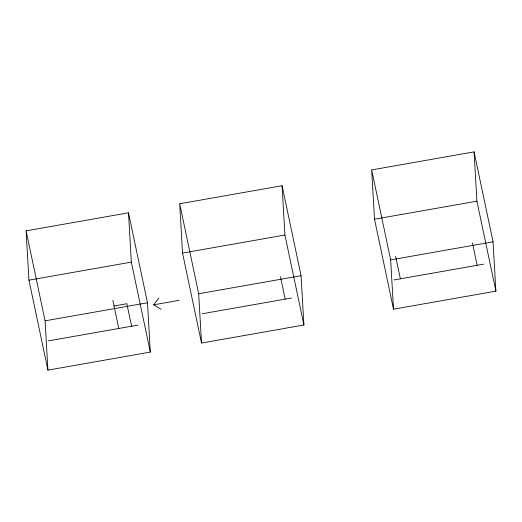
<?xml version="1.0" encoding="UTF-8"?>
<svg xmlns="http://www.w3.org/2000/svg" width="522" height="522" viewBox="0 0 522 522"><rect width="100%" height="100%" fill="white"/><g stroke="black" fill="none" stroke-linecap="round" stroke-linejoin="round"><path stroke-width="0.78" d="M161.213 309.331L153.631 304.835L158.845 298.088M26.1 230.855L128.49 212.8L147.485 302.773L150.323 352.082L47.933 370.137L28.945 280.164L26.1 230.855L45.088 320.828L47.933 370.137M179.692 203.769L282.082 185.715L301.07 275.694L303.915 324.997L201.518 343.052L182.53 253.079L179.692 203.769L198.68 293.749L201.518 343.052M371.677 169.918L474.067 151.863L493.055 241.836L495.9 291.145L393.51 309.2L374.515 219.227L371.677 169.918L390.665 259.891L393.51 309.2M28.945 280.164L131.335 262.109L128.49 212.8M182.53 253.079L284.927 235.024L282.082 185.715M374.515 219.227L476.912 201.172L474.067 151.863M114.044 305.983L126.846 303.726L131.59 326.224M45.088 320.828L147.485 302.773M198.68 293.749L301.07 275.694M390.665 259.891L493.055 241.836M153.631 304.835L179.229 300.326M48.396 340.892L137.991 325.095M201.988 313.807L291.583 298.01M393.973 279.955L483.568 264.158M476.912 201.172L495.9 291.145M472.417 242.789L477.167 265.287M395.624 256.335L400.374 278.826M284.927 235.024L303.915 324.997M280.431 276.647L285.182 299.139M131.335 262.109L150.323 352.082M112.856 300.359L118.794 328.482"/></g></svg>
